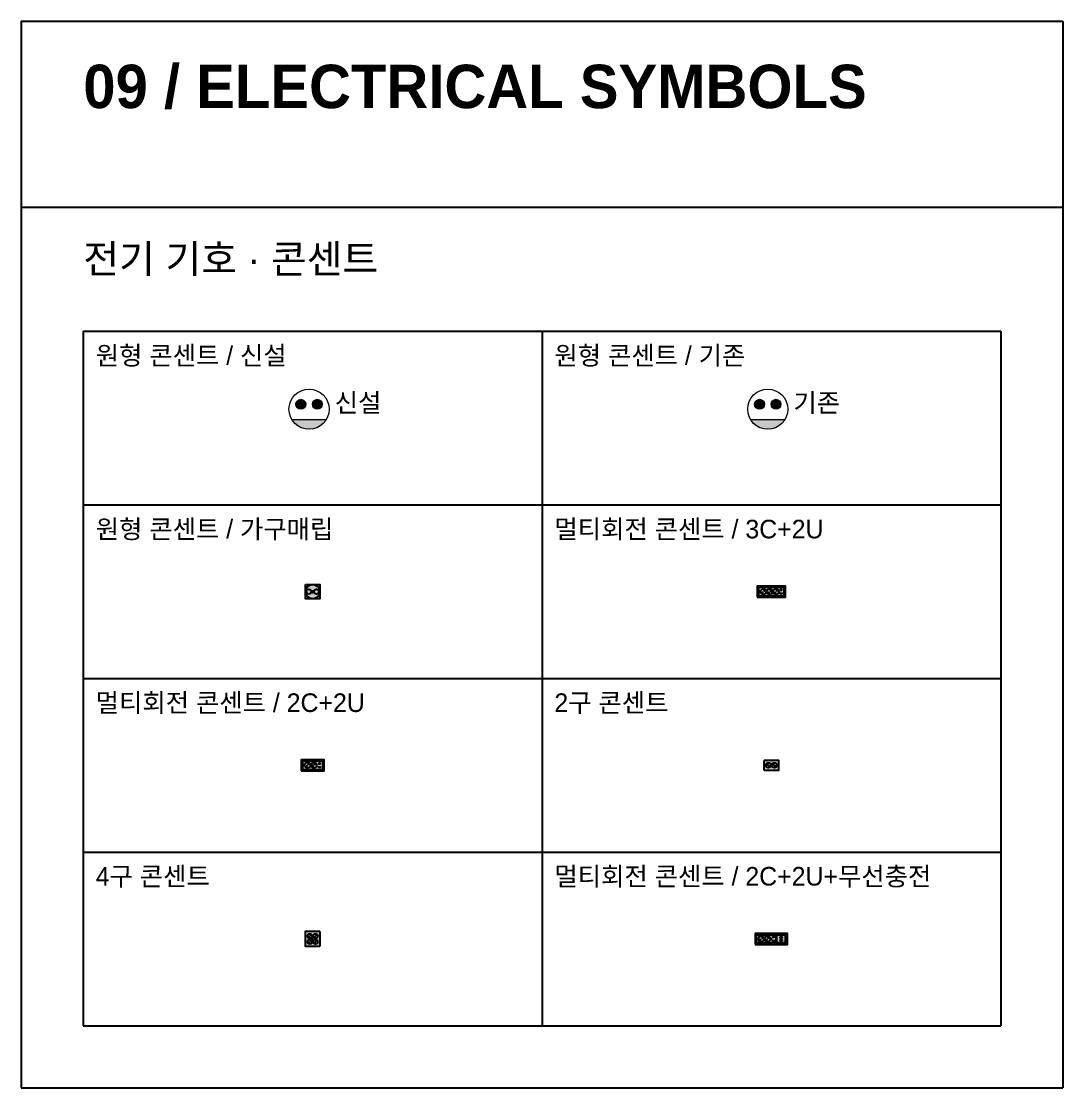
# Model space of a CAD drawing. Header units: millimetres. Extents: x 488786 to 747986, y 25193 to 95000.
# Drawn here: x 611200 to 619600, y 86400 to 95000 of the extents above; entities that cross this region are included whole.
import ezdxf

# ---------------------------------------------------------------- set-up
doc = ezdxf.new("R2010")
doc.units = ezdxf.units.MM
doc.layers.get('Defpoints').update_dxf_attribs({"color": 142})
for name, color, linetype in [('10. ETC', 251, 'Continuous'), ('25. 255', 255, 'Continuous'), ('6. FUR1', 181, 'Continuous')]:
    doc.layers.add(name, color=color, linetype=linetype)
for name, color, linetype, lineweight in [('A-텍스트', 7, 'Continuous', 13), ('E-기존', 52, 'Continuous', 13), ('E-신설', 41, 'Continuous', 20)]:
    doc.layers.add(name, color=color, linetype=linetype, lineweight=lineweight)
doc.styles.add('YUHIHA_TEXT', font='Pretendard-Regular.ttf')
doc.styles.add('YUHIHA_TEXT_BOLD', font='')
doc.styles.get('YUHIHA_TEXT_BOLD').set_extended_font_data('Pretendard', bold=True)

# ---------------------------------------------------------------- blocks, each defined once
blk = doc.blocks.new('*U176')
h = blk.add_hatch(color=0)
h.dxf.hatch_style = 1
edge = h.paths.add_edge_path()
edge.add_arc((-36.96877203472107, 112.1243271929852), 22.12432719298705, 360.0000000000001, 720)
h = blk.add_hatch(color=0)
h.dxf.hatch_style = 1
edge = h.paths.add_edge_path()
edge.add_arc((36.9687720347065, 112.1243271929853), 22.12432719298705, 360.0000000000001, 720)
h = blk.add_hatch(color=0)
h.dxf.hatch_style = 1
h.paths.add_polyline_path([(76.73940813458108, 42.97805577015976, -0.560051957851822), (-76.73940813458103, 42.97805577016685)])
at = {"color": 0}
blk.add_line((76.73940813458108, 42.97805577015976), (-76.73940813458103, 42.97805577016685), dxfattribs=at)
for centre, radius in [((0, 90), 90.00000000000004), ((-36.96877203472107, 112.1243271929852), 22.12432719298705), ((36.9687720347065, 112.1243271929853), 22.12432719298705)]:
    blk.add_circle(centre, radius, dxfattribs=at)
at = {"layer": 'Defpoints'}
blk.add_point((0, 90), dxfattribs=at)
at = {"color": 0, "style": 'YUHIHA_TEXT'}
blk.add_text('신설', height=83.33333333333333, dxfattribs=at).set_placement((115, 77))
blk = doc.blocks.new('*U177')
h = blk.add_hatch(color=0)
h.dxf.hatch_style = 1
edge = h.paths.add_edge_path()
edge.add_arc((-36.96877203472107, 112.1243271929852), 22.12432719298705, 360.0000000000001, 720)
h = blk.add_hatch(color=0)
h.dxf.hatch_style = 1
edge = h.paths.add_edge_path()
edge.add_arc((36.9687720347065, 112.1243271929853), 22.12432719298705, 360.0000000000001, 720)
h = blk.add_hatch(color=0)
h.dxf.hatch_style = 1
h.paths.add_polyline_path([(76.73940813458108, 42.97805577015976, -0.560051957851822), (-76.73940813458103, 42.97805577016685)])
at = {"color": 0}
blk.add_line((76.73940813458108, 42.97805577015976), (-76.73940813458103, 42.97805577016685), dxfattribs=at)
for centre, radius in [((0, 90), 90.00000000000004), ((-36.96877203472107, 112.1243271929852), 22.12432719298705), ((36.9687720347065, 112.1243271929853), 22.12432719298705)]:
    blk.add_circle(centre, radius, dxfattribs=at)
at = {"layer": 'Defpoints'}
blk.add_point((0, 90), dxfattribs=at)
at = {"color": 0, "style": 'YUHIHA_TEXT'}
blk.add_text('기존', height=83.33333333333333, dxfattribs=at).set_placement((115, 77))
blk = doc.blocks.new('YUHIHA_Electrical_Outlet_Round_FurnitureRecessed_Plan')
at = {"layer": '25. 255'}
h = blk.add_hatch(color=256, dxfattribs=at)
edge = h.paths.add_edge_path()
edge.add_arc((0, 0), 57.5, 0, 360)
at = {"layer": '6. FUR1'}
blk.add_lwpolyline([(-57.5, 57.5), (57.5, 57.5), (57.5, -57.5), (-57.5, -57.5)], close=True, dxfattribs=at)
for centre, radius in [((0, 0), 57.5), ((-30.97167917981278, 0), 20), ((0, 0), 8), ((30.97167917981278, 0), 20)]:
    blk.add_circle(centre, radius, dxfattribs=at)
at = {"layer": 'Defpoints'}
for points in [[(-4, 0), (4, 0)], [(0, -4), (0, 4)]]:
    blk.add_lwpolyline(points, dxfattribs=at)
blk.add_point((0, 0), dxfattribs=at)
blk.add_point((0, 0), dxfattribs=at)
blk = doc.blocks.new('YUHIHA_Electrical_Outlet_RotatingMulti_3C2U_Plan')
at = {"layer": '25. 255'}
blk.add_hatch(color=256, dxfattribs=at).paths.add_polyline_path([(-114.5, -44), (114.5, -44), (114.5, 44), (-114.5, 44)])
at = {"layer": '6. FUR1'}
for points in [[(-114.5, -44), (114.5, -44), (114.5, 44), (-114.5, 44)], [(-103.5, -33), (103.5, -33), (103.5, 33), (-103.5, 33)], [(70.5, 18), (70.5, 13), (83.49999999999999, 13), (83.49999999999999, 18)], [(70.5, -18), (70.5, -13), (83.49999999999999, -13), (83.49999999999999, -18)]]:
    blk.add_lwpolyline(points, close=True, dxfattribs=at)
for centre, radius in [((-64.5, 0), 23), ((-57.42893218813697, 7.071067811863031), 2), ((-13.5, 0), 23), ((-6.428932188136967, 7.071067811863031), 2), ((37.5, 0), 23), ((44.57106781186303, 7.071067811863031), 2), ((-71.57106781186303, -7.071067811863031), 2), ((-20.57106781186303, -7.071067811863031), 2), ((30.42893218813697, -7.071067811863031), 2)]:
    blk.add_circle(centre, radius, dxfattribs=at)
at = {"layer": 'Defpoints'}
for points in [[(-4, 0), (4, 0)], [(0, -4), (0, 4)]]:
    blk.add_lwpolyline(points, dxfattribs=at)
blk.add_point((0, 0), dxfattribs=at)
blk.add_point((0, 0), dxfattribs=at)
blk = doc.blocks.new('YUHIHA_Electrical_Outlet_RotatingMulti_2C2U_Plan')
at = {"layer": '25. 255'}
blk.add_hatch(color=256, dxfattribs=at).paths.add_polyline_path([(-92, -44), (92, -44), (92, 44), (-92, 44)])
at = {"layer": '6. FUR1'}
for points in [[(-92, -44), (92, -44), (92, 44), (-92, 44)], [(-81, -33), (81, -33), (81, 33), (-81, 33)], [(48, 18), (48, 13), (61, 13), (61, 18)], [(48, -18), (48, -13), (61, -13), (61, -18)]]:
    blk.add_lwpolyline(points, close=True, dxfattribs=at)
for centre, radius in [((-42, 0), 23), ((-34.92893218813697, 7.071067811863031), 2), ((9, 0), 23), ((16.07106781186303, 7.071067811863031), 2), ((-49.07106781186303, -7.071067811863031), 2), ((1.928932188136968, -7.071067811863031), 2)]:
    blk.add_circle(centre, radius, dxfattribs=at)
at = {"layer": 'Defpoints'}
for points in [[(-4, 0), (4, 0)], [(0, -4), (0, 4)]]:
    blk.add_lwpolyline(points, dxfattribs=at)
blk.add_point((0, 0), dxfattribs=at)
blk.add_point((0, 0), dxfattribs=at)
blk = doc.blocks.new('YUHIHA_Electrical_Outlet_2Gang_Plan')
at = {"layer": '25. 255'}
h = blk.add_hatch(color=256, dxfattribs=at)
edge = h.paths.add_edge_path()
edge.add_line((-36, -60), (36, -60))
edge.add_arc((36, -57), 3, 270, 360)
edge.add_line((39, -57), (39, 57))
edge.add_arc((36, 57), 3, 0, 90)
edge.add_line((36, 60), (-36, 60))
edge.add_arc((-36, 57), 3, 90, 180)
edge.add_line((-39, 57), (-39, -57))
edge.add_arc((-36, -57), 3, 180, 270)
at = {"layer": '6. FUR1', "elevation": 8.897214e-10}
for points in [[(-36, -60), (36, -60, 0.4142135623730951), (39, -57), (39, 57, 0.4142135623730951), (36, 60), (-36, 60, 0.4142135623730951), (-39, 57), (-39, -57, 0.4142135623730951)], [(-8.31543074484216, 16.61745686235554, 0.9999999999999998), (-5.000867708025908, 19.93201989916815, 0.9999999999999998)], [(4.339390942404862, 29.27227854959529, 0.9999999999999998), (7.653953979213838, 32.58684158640426, 0.9999999999999998)], [(-4.339390942404862, -29.27227854958983, 0.9999999999999998), (-7.653953979213838, -32.5868415863988, 0.9999999999999998)], [(8.31543074484216, -16.61745686235008, 0.9999999999999998), (5.000867708025908, -19.9320198991627, 0.9999999999999998)]]:
    blk.add_lwpolyline(points, format="xyb", close=True, dxfattribs=at)
at = {"layer": '6. FUR1'}
for centre in [(0, 24.48239535397988), (0, -24.48239535397443)]:
    blk.add_circle(centre, 20.51760464602293, dxfattribs=at)
at = {"layer": 'Defpoints'}
for points in [[(-4, 0), (4, 0)], [(0, -4), (0, 4)]]:
    blk.add_lwpolyline(points, dxfattribs=at)
blk.add_point((0, 0), dxfattribs=at)
blk.add_point((0, 0), dxfattribs=at)
blk = doc.blocks.new('YUHIHA_Electrical_Outlet_4Gang_Plan')
at = {"layer": '25. 255'}
h = blk.add_hatch(color=256, dxfattribs=at)
edge = h.paths.add_edge_path()
edge.add_line((-60, 57), (-60, -57))
edge.add_arc((-57, -57), 3, 180, 270)
edge.add_line((-57, -60), (57, -60))
edge.add_arc((57, -57), 3, 270, 360)
edge.add_line((60, -57), (60, 57))
edge.add_arc((57, 57), 3, 0, 90)
edge.add_line((57, 60), (-57, 60))
edge.add_arc((-57, 57), 3, 90, 180)
at = {"layer": '6. FUR1'}
for points in [[(-60, 57), (-60, -57, 0.4142135623730951), (-57, -60), (57, -60, 0.4142135623730951), (60, -57), (60, 57, 0.4142135623730951), (57, 60), (-57, 60, 0.4142135623730951)], [(-30.36493849162798, 14.18456925515784, -0.9999999999999998), (-27.05037545481173, 17.49913229197409, -0.9999999999999998)], [(-17.71011680438823, 26.83939094240486, -0.9999999999999998), (-14.39555376757926, 30.15395397921384, -0.9999999999999998)], [(14.63506150837202, 14.18456925515784, -0.9999999999999998), (17.94962454518827, 17.49913229197409, -0.9999999999999998)], [(27.28988319561177, 26.83939094240486, -0.9999999999999998), (30.60444623242074, 30.15395397921384, -0.9999999999999998)], [(-30.36493849162798, -30.81543074484216, -0.9999999999999998), (-27.05037545481173, -27.50086770802591, -0.9999999999999998)], [(-17.71011680438823, -18.16060905759514, -0.9999999999999998), (-14.39555376757926, -14.84604602078616, -0.9999999999999998)], [(14.63506150837202, -30.81543074484216, -0.9999999999999998), (17.94962454518827, -27.50086770802591, -0.9999999999999998)], [(27.28988319561177, -18.16060905759514, -0.9999999999999998), (30.60444623242074, -14.84604602078616, -0.9999999999999998)]]:
    blk.add_lwpolyline(points, format="xyb", close=True, dxfattribs=at)
for centre in [(-22.5, 22.5), (22.5, 22.5), (-22.5, -22.5), (22.5, -22.5)]:
    blk.add_circle(centre, 19, dxfattribs=at)
at = {"layer": 'Defpoints'}
for points in [[(-4, 0), (4, 0)], [(0, -4), (0, 4)]]:
    blk.add_lwpolyline(points, dxfattribs=at)
blk.add_point((0, 0), dxfattribs=at)
blk.add_point((0, 0), dxfattribs=at)
blk = doc.blocks.new('YUHIHA_Electrical_Outlet_RotatingMulti_2C2U_WirelessCharging_Plan')
at = {"layer": '25. 255'}
blk.add_hatch(color=256, dxfattribs=at).paths.add_polyline_path([(-131, -44), (131, -44), (131, 44), (-131, 44)])
at = {"layer": '6. FUR1'}
for points in [[(-131, -44), (131, -44), (131, 44), (-131, 44)], [(-120, 33), (36, 33), (36, -33), (-120, -33)], [(9, 18), (9, 13), (22, 13), (22, 18)], [(38, 33), (120, 33), (120, -33), (38, -33)], [(42, -25), (44, -25), (44, 25), (42, 25)], [(116, -25), (114, -25), (114, 25), (116, 25)], [(9, -18), (9, -13), (22, -13), (22, -18)]]:
    blk.add_lwpolyline(points, close=True, dxfattribs=at)
for points in [[(69.80761184452422, 9.192388155381195, -0.4142135623761089), (88.19238815547578, 9.192388155381195), (88.89949493666063, 9.899494936558767, 0.414213562375463), (69.10050506334666, 9.899494936573321)], [(71.92893218807876, 7.071067811804823, -0.4142135623779171), (86.07106781192124, 7.071067811804823), (86.77817459311336, 7.778174592982395, 0.4142135623772047), (71.2218254068939, 7.778174592996947)], [(74.05025253162603, 4.949747468243003, -0.4142135623808449), (83.94974746837396, 4.949747468243003), (84.6568542495661, 5.656854249420575, 0.4142135623794994), (73.34314575044846, 5.656854249435128)], [(69.80761184452422, -9.192388155381195, 0.4142135623761089), (88.19238815547578, -9.192388155381195), (88.89949493666063, -9.899494936558767, -0.414213562375463), (69.10050506334666, -9.899494936573321)], [(71.92893218807876, -7.071067811804823, 0.4142135623779171), (86.07106781192124, -7.071067811804823), (86.77817459311336, -7.778174592982395, -0.4142135623772047), (71.2218254068939, -7.778174592996947)], [(74.05025253162603, -4.949747468243003, 0.4142135623808449), (83.94974746837396, -4.949747468243003), (84.6568542495661, -5.656854249420575, -0.4142135623794994), (73.34314575044846, -5.656854249435128)]]:
    blk.add_lwpolyline(points, format="xyb", close=True, dxfattribs=at)
for centre, radius in [((-81, 0), 23), ((-73.92893218813695, 7.071067811863031), 2), ((-30, 0), 23), ((-22.92893218813697, 7.071067811863031), 2), ((79, 0), 4), ((-88.07106781186305, -7.071067811863031), 2), ((-37.07106781186303, -7.071067811863031), 2)]:
    blk.add_circle(centre, radius, dxfattribs=at)
at = {"layer": 'Defpoints'}
for points in [[(-4, 0), (4, 0)], [(0, -4), (0, 4)]]:
    blk.add_lwpolyline(points, dxfattribs=at)
blk.add_point((0, 0), dxfattribs=at)
blk.add_point((0, 0), dxfattribs=at)

msp = doc.modelspace()

# ---------------------------------------------------------------- linework, layer by layer
at = {"layer": '10. ETC'}
for p, q in [((611200, 95000), (619600, 95000)), ((611200, 95000), (611200, 86400)), ((619600, 95000), (619600, 86400)), ((611200, 93500), (619600, 93500)), ((611700, 92500), (619100, 92500)), ((611700, 92500), (611700, 86900)), ((615400, 92500), (615400, 86900)), ((619100, 92500), (619100, 86900)), ((611700, 91100), (619100, 91100)), ((611700, 89700), (619100, 89700)), ((611700, 88300), (619100, 88300)), ((611700, 86900), (619100, 86900)), ((611200, 86400), (619600, 86400))]:
    msp.add_line(p, q, dxfattribs=at)

# ---------------------------------------------------------------- block references
at = {"layer": '6. FUR1'}
for name, p in [('YUHIHA_Electrical_Outlet_Round_FurnitureRecessed_Plan', (613550, 90400)), ('YUHIHA_Electrical_Outlet_RotatingMulti_3C2U_Plan', (617250, 90400)), ('YUHIHA_Electrical_Outlet_RotatingMulti_2C2U_Plan', (613550, 89000)), ('YUHIHA_Electrical_Outlet_4Gang_Plan', (613550, 87600)), ('YUHIHA_Electrical_Outlet_RotatingMulti_2C2U_WirelessCharging_Plan', (617250, 87600))]:
    msp.add_blockref(name, p, dxfattribs=at)
at = {"layer": '6. FUR1', "rotation": 270}
msp.add_blockref('YUHIHA_Electrical_Outlet_2Gang_Plan', (617250, 89000), dxfattribs=at)
at = {"layer": 'E-기존', "color": 4, "xscale": 1.8, "yscale": 1.8, "zscale": 1.8}
msp.add_blockref('*U177', (617221.1646372544, 91710), dxfattribs=at)
at = {"layer": 'E-신설', "color": 1, "xscale": 1.8, "yscale": 1.8, "zscale": 1.8}
msp.add_blockref('*U176', (613521.1646372544, 91710), dxfattribs=at)

# ---------------------------------------------------------------- texts
at = {"layer": 'A-텍스트', "attachment_point": 1}
for s, insert, char_height, width, style in [('09 / ELECTRICAL SYMBOLS', (611700, 94650), 350, 7400, 'YUHIHA_TEXT_BOLD'), ('전기 기호 · 콘센트', (611700, 93200), 230, 7400, 'YUHIHA_TEXT'), ('원형 콘센트 / 신설', (611800, 92380), 150, 3500, 'YUHIHA_TEXT'), ('원형 콘센트 / 기존', (615500, 92380), 150, 3500, 'YUHIHA_TEXT'), ('원형 콘센트 / 가구매립', (611800, 90980), 150, 3500, 'YUHIHA_TEXT'), ('멀티회전 콘센트 / 3C+2U', (615500, 90980), 150, 3500, 'YUHIHA_TEXT'), ('멀티회전 콘센트 / 2C+2U', (611800, 89580), 150, 3500, 'YUHIHA_TEXT'), ('2구 콘센트', (615500, 89580), 150, 3500, 'YUHIHA_TEXT'), ('4구 콘센트', (611800, 88180), 150, 3500, 'YUHIHA_TEXT'), ('멀티회전 콘센트 / 2C+2U+무선충전', (615500, 88180), 150, 3500, 'YUHIHA_TEXT')]:
    msp.add_mtext(s, dxfattribs=dict(at, insert=insert, char_height=char_height, width=width, style=style))

doc.saveas('drawing.dxf')
